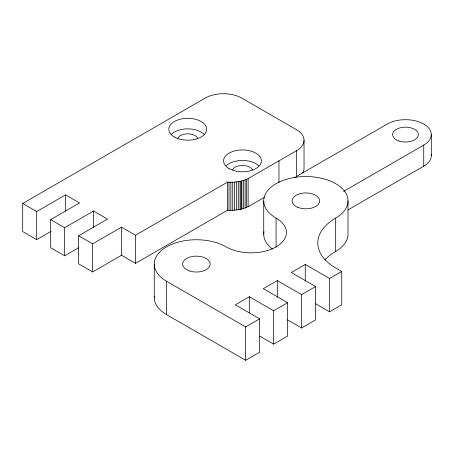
<?xml version="1.0" encoding="UTF-8"?>
<svg xmlns="http://www.w3.org/2000/svg" width="454" height="454" viewBox="0 0 454 454"><rect width="100%" height="100%" fill="white"/><g stroke="black" fill="none" stroke-linecap="round" stroke-linejoin="round"><path stroke-width="0.68" d="M64.661 255.789L64.661 227.698L50.678 219.623L50.678 247.714L64.661 255.789L78.502 247.793M65.575 211.019L65.575 194.868L79.563 202.944L50.678 219.623M64.661 227.698L93.552 211.019L107.536 219.095L78.65 235.774L78.65 263.865L92.639 271.94L121.524 255.262L135.513 263.337L227.567 210.191C235.059 210.696 242.873 209.669 249.496 205.957L264.234 197.45M92.639 271.94L92.639 243.849L78.65 235.774M93.552 227.874L93.552 211.019M121.524 255.262L121.524 227.17L92.639 243.849M278.966 182.621L278.966 160.852L296.473 150.745A25.804 14.897 0 0 0 296.473 129.674L241.738 98.075A25.804 14.897 0 0 0 205.253 98.075L22.7 203.471L22.7 231.563L36.689 239.638L51.132 231.296M296.473 176.725L296.473 150.745M304.032 140.212L304.032 168.298A25.804 14.897 0 0 1 302.665 173.088M22.7 203.471L36.689 211.547L65.575 194.868M121.524 227.17L135.513 235.246L227.567 182.099C234.553 182.582 241.778 181.702 248.122 178.604L278.966 160.852M343.621 191.372L423.741 145.115A25.804 14.897 0 0 0 423.741 124.05A25.804 14.897 0 0 0 387.256 124.05L299.18 174.898A98.592 56.92 0 0 0 294.72 177.65M347.9 209.969L423.741 166.187A25.804 14.897 0 0 0 431.204 154.354M259.648 336.062L273.637 344.138L287.626 336.062L287.626 302.704L273.637 310.78L249.314 296.734L235.325 304.81L259.648 318.856L259.648 352.213L245.665 360.289L166.601 314.645A42.143 24.329 0 0 1 154.315 296.173M287.626 319.911L301.615 327.987L315.604 319.911L315.604 286.553L301.615 294.629L277.286 280.583L263.297 288.659L287.626 302.704M315.604 303.76L329.587 311.836L341.754 304.81L341.754 271.452L329.587 278.478L305.264 264.432L291.275 272.508L315.604 286.553M341.754 271.452L335.671 267.945A61.063 35.253 0 0 1 335.671 218.085A42.143 24.329 0 0 0 335.671 183.677A42.143 24.329 0 0 0 276.072 183.677A42.143 24.329 0 0 0 276.072 218.085A35.264 20.356 0 0 1 276.072 246.874A35.264 20.356 0 0 1 226.2 246.874A42.143 24.329 0 0 0 166.601 246.874A42.143 24.329 0 0 0 166.601 281.287L245.665 326.931L259.648 318.856M431.3 134.583L431.3 155.648M423.741 145.115L423.741 166.187M348.014 200.878L348.014 234.236A42.143 24.329 0 0 1 335.671 251.442A61.063 35.253 0 0 0 324.996 259.75M335.671 218.085L335.671 251.442M329.587 278.478L329.587 311.836M305.264 264.432L305.264 281.111M301.615 294.629L301.615 327.987M277.286 280.583L277.286 297.262M276.072 218.085L276.072 247.271M273.637 310.78L273.637 344.138M263.729 200.878L263.729 234.236M249.314 296.734L249.314 312.721M248.122 178.604L248.122 206.695M246.658 179.279L246.658 207.37M245.665 326.931L245.665 360.289M245.115 179.898L245.115 207.983M243.497 180.442L243.497 208.534M241.817 180.925L241.817 209.01M241.057 181.101L241.057 209.192M240.075 181.328L240.075 209.419M238.293 181.662L238.293 209.754M236.472 181.918L236.472 210.009M234.622 182.099L234.622 210.191M232.754 182.202L232.754 210.293M230.876 182.224L230.876 210.316M229.003 182.173L229.003 210.259M227.567 182.099L227.567 210.191M166.601 281.287L166.601 314.645M154.258 264.08L154.258 297.438M135.513 235.246L135.513 263.337M36.689 211.547L36.689 239.638M272.434 249.047A42.143 24.329 0 0 1 263.961 231.693M232.505 169.841A10.323 5.959 0 0 1 242.476 165.426A10.323 5.959 0 0 1 252.447 169.841M177.775 138.243A10.323 5.959 0 0 1 187.74 133.828A10.323 5.959 0 0 1 197.711 138.243M171.357 134.322A18.92 10.924 0 0 1 204.13 134.322M226.086 165.926A18.92 10.924 0 0 1 258.859 165.926M189.522 270.964A13.762 7.945 0 0 0 210.162 264.08A13.762 7.945 0 0 0 189.522 257.202A13.762 7.945 0 0 0 189.522 270.964M399.06 141.024A12.877 7.434 0 0 0 418.378 134.583A12.877 7.434 0 0 0 399.06 128.147A12.877 7.434 0 0 0 399.06 141.024M297.625 207.24A13.762 7.945 0 0 0 319.537 201.82A13.762 7.945 0 0 0 300.452 193.58A13.762 7.945 0 0 0 297.625 207.24M174.364 136.977A18.92 10.924 0 0 0 206.02 132.08A18.92 10.924 0 0 0 182.843 118.698A18.92 10.924 0 0 0 174.364 136.977M229.094 168.576A18.92 10.924 0 0 0 260.749 163.678A18.92 10.924 0 0 0 237.578 150.302A18.92 10.924 0 0 0 229.094 168.576"/></g></svg>
